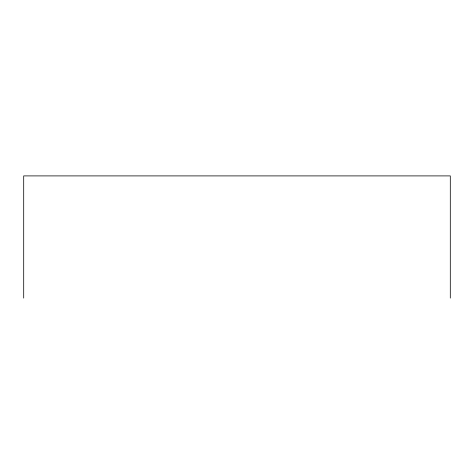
<?xml version="1.0" encoding="UTF-8"?>
<svg xmlns="http://www.w3.org/2000/svg" width="474" height="474" viewBox="0 0 474 474"><rect width="100%" height="100%" fill="white"/><g stroke="black" fill="none" stroke-linecap="round" stroke-linejoin="round"><path stroke-width="0.71" d="M450.3 298.099L450.3 175.901L23.7 175.901L23.7 298.099"/></g></svg>
